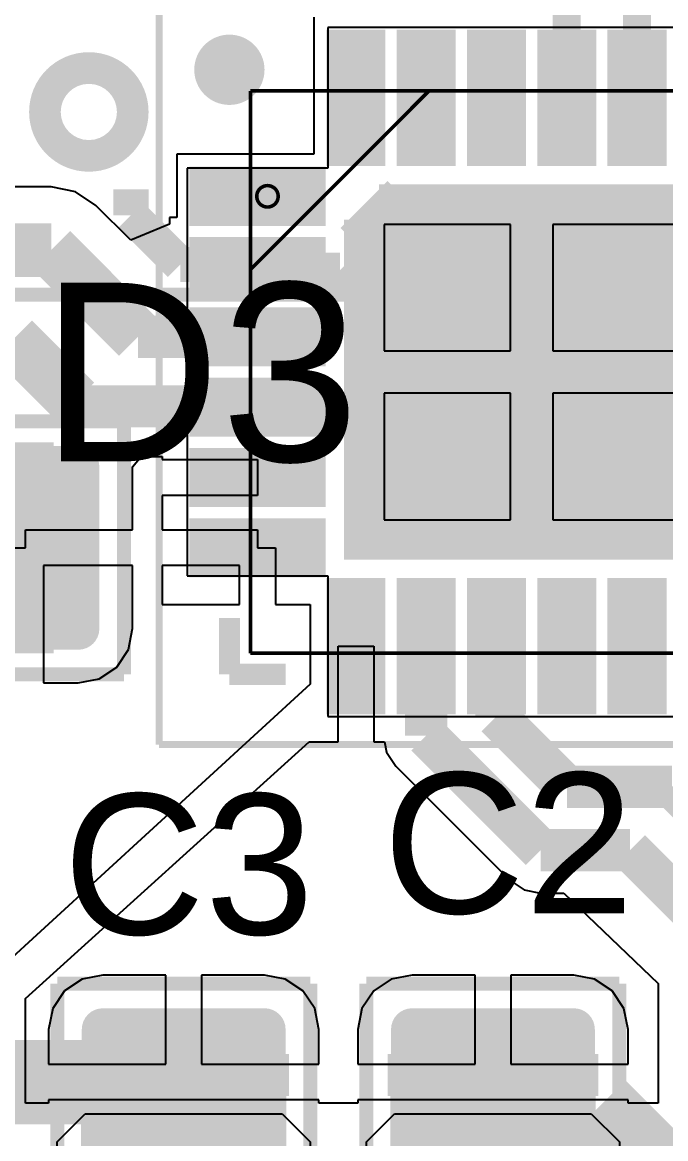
# Model space of a CAD drawing. Header units: inches. Extents: x 34 to 155, y 75 to 134.
# Drawn here: x 72.73 to 77.3, y 97 to 104.94 of the extents above; entities that cross this region are included whole.
import ezdxf

# ---------------------------------------------------------------- set-up
doc = ezdxf.new("R2010")
doc.units = ezdxf.units.IN
for name, color, linetype in [('Bottom Layer', 5, 'Continuous'), ('Bottom Solder', 6, 'Continuous'), ('Construction', 216, 'Continuous'), ('Mechanical 13', 56, 'Continuous'), ('Mechanical 15', 56, 'Continuous'), ('Top Layer', 1, 'Continuous'), ('Top Overlay', 2, 'Continuous'), ('Top Paste', 8, 'Continuous'), ('Top Solder', 216, 'Continuous')]:
    doc.layers.add(name, color=color, linetype=linetype)
doc.styles.add('Arial', font='', dxfattribs={"height": 0.2})
doc.styles.get('Arial').set_extended_font_data('Arial')

# ---------------------------------------------------------------- blocks, each defined once
blk = doc.blocks.new('CP2102N_A02_GQFN24_DS15_122')
at = {"layer": 'Top Layer'}
for points in [[(-1.39999974, 2.3750016), (-1.10000034, 2.3750016), (-1.10000034, 1.52500076), (-1.39999974, 1.52500076)], [(-0.90000074, 2.3750016), (-0.6000013399999999, 2.3750016), (-0.6000013399999999, 1.52500076), (-0.90000074, 1.52500076)], [(-0.3999992, 2.3750016), (-0.0999998, 2.3750016), (-0.0999998, 1.52500076), (-0.3999992, 1.52500076)], [(0.0999998, 2.3750016), (0.3999992, 2.3750016), (0.3999992, 1.52500076), (0.0999998, 1.52500076)], [(0.6000013399999999, 2.3750016), (0.90000074, 2.3750016), (0.90000074, 1.52500076), (0.6000013399999999, 1.52500076)], [(1.10000034, 2.3750016), (1.39999974, 2.3750016), (1.39999974, 1.52500076), (1.10000034, 1.52500076)], [(-2.3750016, 1.39999974), (-1.52500076, 1.39999974), (-1.52500076, 1.10000034), (-2.3750016, 1.10000034)], [(1.52500076, 1.39999974), (2.3750016, 1.39999974), (2.3750016, 1.10000034), (1.52500076, 1.10000034)], [(-1.27499877410322, 1.02499922), (-1.02499922, 1.27499877410322), (-0.77499966589678, 1.02499922), (-1.02499922, 0.77499966589678)], [(-1.02499922, 1.27499999), (1.27500126, 1.27499999), (1.27500126, -1.27499999), (-1.02499922, -1.27499999)], [(-1.27499999, 1.02499922), (1.27499999, 1.02499922), (1.27499999, -1.27500126), (-1.27499999, -1.27500126)], [(-2.3750016, 0.90000074), (-1.52500076, 0.90000074), (-1.52500076, 0.6000013399999999), (-2.3750016, 0.6000013399999999)], [(1.52500076, 0.90000074), (2.3750016, 0.90000074), (2.3750016, 0.6000013399999999), (1.52500076, 0.6000013399999999)], [(-2.3750016, 0.3999992), (-1.52500076, 0.3999992), (-1.52500076, 0.0999998), (-2.3750016, 0.0999998)], [(1.52500076, 0.3999992), (2.3750016, 0.3999992), (2.3750016, 0.0999998), (1.52500076, 0.0999998)], [(-2.3750016, -0.0999998), (-1.52500076, -0.0999998), (-1.52500076, -0.3999992), (-2.3750016, -0.3999992)], [(1.52500076, -0.0999998), (2.3750016, -0.0999998), (2.3750016, -0.3999992), (1.52500076, -0.3999992)], [(-2.3750016, -0.6000013399999999), (-1.52500076, -0.6000013399999999), (-1.52500076, -0.90000074), (-2.3750016, -0.90000074)], [(1.52500076, -0.6000013399999999), (2.3750016, -0.6000013399999999), (2.3750016, -0.90000074), (1.52500076, -0.90000074)], [(-2.3750016, -1.10000034), (-1.52500076, -1.10000034), (-1.52500076, -1.39999974), (-2.3750016, -1.39999974)], [(1.52500076, -1.10000034), (2.3750016, -1.10000034), (2.3750016, -1.39999974), (1.52500076, -1.39999974)], [(-1.39999974, -1.52500076), (-1.10000034, -1.52500076), (-1.10000034, -2.3750016), (-1.39999974, -2.3750016)], [(-0.90000074, -1.52500076), (-0.6000013399999999, -1.52500076), (-0.6000013399999999, -2.3750016), (-0.90000074, -2.3750016)], [(-0.3999992, -1.52500076), (-0.0999998, -1.52500076), (-0.0999998, -2.3750016), (-0.3999992, -2.3750016)], [(0.0999998, -1.52500076), (0.3999992, -1.52500076), (0.3999992, -2.3750016), (0.0999998, -2.3750016)], [(0.6000013399999999, -1.52500076), (0.90000074, -1.52500076), (0.90000074, -2.3750016), (0.6000013399999999, -2.3750016)], [(1.10000034, -1.52500076), (1.39999974, -1.52500076), (1.39999974, -2.3750016), (1.10000034, -2.3750016)]]:
    blk.add_hatch(color=1, dxfattribs=at).paths.add_polyline_path(points)
at = {"layer": 'Top Paste'}
for points in [[(-1.39999974, 2.3750016), (-1.10000034, 2.3750016), (-1.10000034, 1.52500076), (-1.39999974, 1.52500076)], [(-0.90000074, 2.3750016), (-0.6000013399999999, 2.3750016), (-0.6000013399999999, 1.52500076), (-0.90000074, 1.52500076)], [(-0.3999992, 2.3750016), (-0.0999998, 2.3750016), (-0.0999998, 1.52500076), (-0.3999992, 1.52500076)], [(0.0999998, 2.3750016), (0.3999992, 2.3750016), (0.3999992, 1.52500076), (0.0999998, 1.52500076)], [(0.6000013399999999, 2.3750016), (0.90000074, 2.3750016), (0.90000074, 1.52500076), (0.6000013399999999, 1.52500076)], [(1.10000034, 2.3750016), (1.39999974, 2.3750016), (1.39999974, 1.52500076), (1.10000034, 1.52500076)], [(-2.3750016, 1.39999974), (-1.52500076, 1.39999974), (-1.52500076, 1.10000034), (-2.3750016, 1.10000034)], [(1.52500076, 1.39999974), (2.3750016, 1.39999974), (2.3750016, 1.10000034), (1.52500076, 1.10000034)], [(-2.3750016, 0.90000074), (-1.52500076, 0.90000074), (-1.52500076, 0.6000013399999999), (-2.3750016, 0.6000013399999999)], [(1.52500076, 0.90000074), (2.3750016, 0.90000074), (2.3750016, 0.6000013399999999), (1.52500076, 0.6000013399999999)], [(-2.3750016, 0.3999992), (-1.52500076, 0.3999992), (-1.52500076, 0.0999998), (-2.3750016, 0.0999998)], [(1.52500076, 0.3999992), (2.3750016, 0.3999992), (2.3750016, 0.0999998), (1.52500076, 0.0999998)], [(-2.3750016, -0.0999998), (-1.52500076, -0.0999998), (-1.52500076, -0.3999992), (-2.3750016, -0.3999992)], [(1.52500076, -0.0999998), (2.3750016, -0.0999998), (2.3750016, -0.3999992), (1.52500076, -0.3999992)], [(-2.3750016, -0.6000013399999999), (-1.52500076, -0.6000013399999999), (-1.52500076, -0.90000074), (-2.3750016, -0.90000074)], [(1.52500076, -0.6000013399999999), (2.3750016, -0.6000013399999999), (2.3750016, -0.90000074), (1.52500076, -0.90000074)], [(-2.3750016, -1.10000034), (-1.52500076, -1.10000034), (-1.52500076, -1.39999974), (-2.3750016, -1.39999974)], [(1.52500076, -1.10000034), (2.3750016, -1.10000034), (2.3750016, -1.39999974), (1.52500076, -1.39999974)], [(-1.39999974, -1.52500076), (-1.10000034, -1.52500076), (-1.10000034, -2.3750016), (-1.39999974, -2.3750016)], [(-0.90000074, -1.52500076), (-0.6000013399999999, -1.52500076), (-0.6000013399999999, -2.3750016), (-0.90000074, -2.3750016)], [(-0.3999992, -1.52500076), (-0.0999998, -1.52500076), (-0.0999998, -2.3750016), (-0.3999992, -2.3750016)], [(0.0999998, -1.52500076), (0.3999992, -1.52500076), (0.3999992, -2.3750016), (0.0999998, -2.3750016)], [(0.6000013399999999, -1.52500076), (0.90000074, -1.52500076), (0.90000074, -2.3750016), (0.6000013399999999, -2.3750016)], [(1.10000034, -1.52500076), (1.39999974, -1.52500076), (1.39999974, -2.3750016), (1.10000034, -2.3750016)]]:
    blk.add_hatch(color=8, dxfattribs=at).paths.add_polyline_path(points)
at = {"layer": 'Top Solder'}
for points in [[(-1.46000216, 2.43500402), (-1.03999792, 2.43500402), (-1.03999792, 1.46499834), (-1.46000216, 1.46499834)], [(-0.96000316, 2.43500402), (-0.5399989199999999, 2.43500402), (-0.5399989199999999, 1.46499834), (-0.96000316, 1.46499834)], [(-0.4600016199999999, 2.43500402), (-0.03999738, 2.43500402), (-0.03999738, 1.46499834), (-0.4600016199999999, 1.46499834)], [(0.03999738, 2.43500402), (0.4600016199999999, 2.43500402), (0.4600016199999999, 1.46499834), (0.03999738, 1.46499834)], [(0.5399989199999999, 2.43500402), (0.96000316, 2.43500402), (0.96000316, 1.46499834), (0.5399989199999999, 1.46499834)], [(1.03999792, 2.43500402), (1.46000216, 2.43500402), (1.46000216, 1.46499834), (1.03999792, 1.46499834)], [(-2.43500402, 1.46000216), (-1.46499834, 1.46000216), (-1.46499834, 1.03999792), (-2.43500402, 1.03999792)], [(1.46499834, 1.46000216), (2.43500402, 1.46000216), (2.43500402, 1.03999792), (1.46499834, 1.03999792)], [(-1.359855010242427, 1.02499922), (-1.02499922, 1.359855010242427), (-0.6901434297575734, 1.02499922), (-1.02499922, 0.6901434297575734)], [(-1.08500164, 1.33500241), (1.33500368, 1.33500241), (1.33500368, -1.33500241), (-1.08500164, -1.33500241)], [(-1.33500241, 1.08500164), (1.33500241, 1.08500164), (1.33500241, -1.33500368), (-1.33500241, -1.33500368)], [(-2.43500402, 0.96000316), (-1.46499834, 0.96000316), (-1.46499834, 0.5399989199999999), (-2.43500402, 0.5399989199999999)], [(1.46499834, 0.96000316), (2.43500402, 0.96000316), (2.43500402, 0.5399989199999999), (1.46499834, 0.5399989199999999)], [(-2.43500402, 0.4600016199999999), (-1.46499834, 0.4600016199999999), (-1.46499834, 0.03999738), (-2.43500402, 0.03999738)], [(1.46499834, 0.4600016199999999), (2.43500402, 0.4600016199999999), (2.43500402, 0.03999738), (1.46499834, 0.03999738)], [(-2.43500402, -0.03999738), (-1.46499834, -0.03999738), (-1.46499834, -0.4600016199999999), (-2.43500402, -0.4600016199999999)], [(1.46499834, -0.03999738), (2.43500402, -0.03999738), (2.43500402, -0.4600016199999999), (1.46499834, -0.4600016199999999)], [(-2.43500402, -0.5399989199999999), (-1.46499834, -0.5399989199999999), (-1.46499834, -0.96000316), (-2.43500402, -0.96000316)], [(1.46499834, -0.5399989199999999), (2.43500402, -0.5399989199999999), (2.43500402, -0.96000316), (1.46499834, -0.96000316)], [(-2.43500402, -1.03999792), (-1.46499834, -1.03999792), (-1.46499834, -1.46000216), (-2.43500402, -1.46000216)], [(1.46499834, -1.03999792), (2.43500402, -1.03999792), (2.43500402, -1.46000216), (1.46499834, -1.46000216)], [(-1.46000216, -1.46499834), (-1.03999792, -1.46499834), (-1.03999792, -2.43500402), (-1.46000216, -2.43500402)], [(-0.96000316, -1.46499834), (-0.5399989199999999, -1.46499834), (-0.5399989199999999, -2.43500402), (-0.96000316, -2.43500402)], [(-0.4600016199999999, -1.46499834), (-0.03999738, -1.46499834), (-0.03999738, -2.43500402), (-0.4600016199999999, -2.43500402)], [(0.03999738, -1.46499834), (0.4600016199999999, -1.46499834), (0.4600016199999999, -2.43500402), (0.03999738, -2.43500402)], [(0.5399989199999999, -1.46499834), (0.96000316, -1.46499834), (0.96000316, -2.43500402), (0.5399989199999999, -2.43500402)], [(1.03999792, -1.46499834), (1.46000216, -1.46499834), (1.46000216, -2.43500402), (1.03999792, -2.43500402)]]:
    blk.add_hatch(color=216, dxfattribs=at).paths.add_polyline_path(points)
at = {"layer": 'Mechanical 13', "const_width": 0.0254}
for points in [[(-2.00000108, -2.00000108), (-2.00000108, 2.00000108)], [(-2.00000108, 2.00000108), (2.00000108, 2.00000108)], [(-2.00000108, 0.73000108), (-0.73000108, 2.00000108)], [(2.00000108, -2.00000108), (2.00000108, 2.00000108)], [(-2.00000108, -2.00000108), (2.00000108, -2.00000108)]]:
    blk.add_lwpolyline(points, dxfattribs=at)
at = {"layer": 'Mechanical 13'}
for points, const_width in [([(-1.80280056, 1.25000004, 1), (-1.95520056, 1.25000004, 1)], 0.0254), ([(-1.96155056, 1.25000004, 1), (-1.94885056, 1.25000004, 1)], 0.0127), ([(-1.80915056, 1.25000004, 1), (-1.79645056, 1.25000004, 1)], 0.0127)]:
    blk.add_lwpolyline(points, format="xyb", close=True, dxfattribs=dict(at, const_width=const_width))
at = {"layer": 'Mechanical 15', "const_width": 0.0499999}
for points in [[(-2.64999978, -2.64999978), (-2.64999978, 2.64999978)], [(-2.64999978, 2.64999978), (2.64999978, 2.64999978)], [(2.64999978, -2.64999978), (2.64999978, 2.64999978)], [(-2.64999978, -2.64999978), (2.64999978, -2.64999978)]]:
    blk.add_lwpolyline(points, dxfattribs=at)
at = {"layer": 'Top Overlay'}
for points, const_width in [([(-2.02499976, 2.15000078, 1), (-2.2750018, 2.15000078, 1)], 0.2499995), ([(-2.33750104, 2.15000078, 1), (-2.21250256, 2.15000078, 1)], 0.12499848), ([(-2.087499, 2.15000078, 1), (-1.96250052, 2.15000078, 1)], 0.12499848)]:
    blk.add_lwpolyline(points, format="xyb", close=True, dxfattribs=dict(at, const_width=const_width))
at = {"layer": 'Top Overlay', "const_width": 0.1499997}
for points in [[(1.74999904, 2.15000078), (2.15000078, 2.15000078)], [(2.15000078, 1.74999904), (2.15000078, 2.15000078)], [(-2.15000078, -2.15000078), (-2.15000078, -1.74999904)], [(2.15000078, -2.15000078), (2.15000078, -1.74999904)], [(-2.15000078, -2.15000078), (-1.74999904, -2.15000078)], [(1.74999904, -2.15000078), (2.15000078, -2.15000078)]]:
    blk.add_lwpolyline(points, dxfattribs=at)
at = {"layer": 'Top Paste'}
for p, q in [((-0.1499997, 1.05000044), (-1.05000044, 1.05000044)), ((-1.05000044, 1.05000044), (-1.05000044, 0.1499997)), ((-0.1499997, 0.1499997), (-0.1499997, 1.05000044)), ((1.05000044, 1.05000044), (0.1499997, 1.05000044)), ((0.1499997, 1.05000044), (0.1499997, 0.1499997)), ((1.05000044, 0.1499997), (1.05000044, 1.05000044)), ((-1.05000044, 0.1499997), (-0.1499997, 0.1499997)), ((0.1499997, 0.1499997), (1.05000044, 0.1499997)), ((-0.1499997, -0.1499997), (-1.05000044, -0.1499997)), ((-1.05000044, -0.1499997), (-1.05000044, -1.05000044)), ((-0.1499997, -1.05000044), (-0.1499997, -0.1499997)), ((1.05000044, -0.1499997), (0.1499997, -0.1499997)), ((0.1499997, -0.1499997), (0.1499997, -1.05000044)), ((1.05000044, -1.05000044), (1.05000044, -0.1499997)), ((-1.05000044, -1.05000044), (-0.1499997, -1.05000044)), ((0.1499997, -1.05000044), (1.05000044, -1.05000044))]:
    blk.add_line(p, q, dxfattribs=at)
at = {"layer": 'Mechanical 13', "style": 'Arial'}
blk.add_text('D3', height=1.27, dxfattribs=at).set_placement((-3.4925, -0.635))
blk = doc.blocks.new('CAPC2012X135N_135')
at = {"layer": 'Mechanical 15'}
h = blk.add_hatch(color=56, dxfattribs=at)
edge = h.paths.add_edge_path()
edge.add_arc((0, 0), 0.127, 0, 360)
at = {"layer": 'Top Layer'}
h = blk.add_hatch(color=1, dxfattribs=at)
edge = h.paths.add_edge_path()
edge.add_arc((-1.27500253, -0.57500139), 0.12499848, 180, 270)
edge.add_line((-1.27500253, -0.69999987), (-0.52499895, -0.69999987))
edge.add_arc((-0.52499895, -0.57500139), 0.12499848, 270, 360)
edge.add_line((-0.40000047, -0.57500139), (-0.40000047, 0.57500139))
edge.add_arc((-0.52499895, 0.57500139), 0.12499848, 0, 90)
edge.add_line((-0.52499895, 0.69999987), (-1.27500253, 0.69999987))
edge.add_arc((-1.27500253, 0.57500139), 0.12499848, 90, 180)
edge.add_line((-1.40000101, 0.57500139), (-1.40000101, -0.57500139))
h = blk.add_hatch(color=1, dxfattribs=at)
edge = h.paths.add_edge_path()
edge.add_arc((0.52499895, -0.57500139), 0.12499848, 180, 270)
edge.add_line((0.52499895, -0.69999987), (1.27500253, -0.69999987))
edge.add_arc((1.27500253, -0.57500139), 0.12499848, 270, 360)
edge.add_line((1.40000101, -0.57500139), (1.40000101, 0.57500139))
edge.add_arc((1.27500253, 0.57500139), 0.12499848, 0, 90)
edge.add_line((1.27500253, 0.69999987), (0.52499895, 0.69999987))
edge.add_arc((0.52499895, 0.57500139), 0.12499848, 90, 180)
edge.add_line((0.40000047, 0.57500139), (0.40000047, -0.57500139))
at = {"layer": 'Top Paste'}
h = blk.add_hatch(color=8, dxfattribs=at)
edge = h.paths.add_edge_path()
edge.add_arc((-1.27500253, -0.57500139), 0.12499848, 180, 270)
edge.add_line((-1.27500253, -0.69999987), (-0.52499895, -0.69999987))
edge.add_arc((-0.52499895, -0.57500139), 0.12499848, 270, 360)
edge.add_line((-0.40000047, -0.57500139), (-0.40000047, 0.57500139))
edge.add_arc((-0.52499895, 0.57500139), 0.12499848, 0, 90)
edge.add_line((-0.52499895, 0.69999987), (-1.27500253, 0.69999987))
edge.add_arc((-1.27500253, 0.57500139), 0.12499848, 90, 180)
edge.add_line((-1.40000101, 0.57500139), (-1.40000101, -0.57500139))
h = blk.add_hatch(color=8, dxfattribs=at)
edge = h.paths.add_edge_path()
edge.add_arc((0.52499895, -0.57500139), 0.12499848, 180, 270)
edge.add_line((0.52499895, -0.69999987), (1.27500253, -0.69999987))
edge.add_arc((1.27500253, -0.57500139), 0.12499848, 270, 360)
edge.add_line((1.40000101, -0.57500139), (1.40000101, 0.57500139))
edge.add_arc((1.27500253, 0.57500139), 0.12499848, 0, 90)
edge.add_line((1.27500253, 0.69999987), (0.52499895, 0.69999987))
edge.add_arc((0.52499895, 0.57500139), 0.12499848, 90, 180)
edge.add_line((0.40000047, 0.57500139), (0.40000047, -0.57500139))
at = {"layer": 'Top Solder'}
h = blk.add_hatch(color=216, dxfattribs=at)
edge = h.paths.add_edge_path()
edge.add_arc((-1.27500253, -0.57500139), 0.1499997, 180, 270)
edge.add_line((-1.27500253, -0.7250010899999999), (-0.52499895, -0.7250010899999999))
edge.add_arc((-0.52499895, -0.57500139), 0.1499997, 270, 360)
edge.add_line((-0.37499925, -0.57500139), (-0.37499925, 0.57500139))
edge.add_arc((-0.52499895, 0.57500139), 0.1499997, 0, 90)
edge.add_line((-0.52499895, 0.7250010899999999), (-1.27500253, 0.7250010899999999))
edge.add_arc((-1.27500253, 0.57500139), 0.1499997, 90, 180)
edge.add_line((-1.42500223, 0.57500139), (-1.42500223, -0.57500139))
h = blk.add_hatch(color=216, dxfattribs=at)
edge = h.paths.add_edge_path()
edge.add_arc((0.52499895, -0.57500139), 0.1499997, 180, 270)
edge.add_line((0.52499895, -0.7250010899999999), (1.27500253, -0.7250010899999999))
edge.add_arc((1.27500253, -0.57500139), 0.1499997, 270, 360)
edge.add_line((1.42500223, -0.57500139), (1.42500223, 0.57500139))
edge.add_arc((1.27500253, 0.57500139), 0.1499997, 0, 90)
edge.add_line((1.27500253, 0.7250010899999999), (0.52499895, 0.7250010899999999))
edge.add_arc((0.52499895, 0.57500139), 0.1499997, 90, 180)
edge.add_line((0.37499925, 0.57500139), (0.37499925, -0.57500139))
at = {"layer": 'Mechanical 13', "const_width": 0.0499999}
for points in [[(-1.10000034, 0.72499982), (-0.8000009399999999, 0.72499982)], [(-1.10000034, -0.72499982), (-1.10000034, 0.72499982)], [(-0.8000009399999999, -0.72499982), (-0.8000009399999999, 0.72499982)], [(-0.8000009399999999, 0.7049998599999999), (0.8000009399999999, 0.7049998599999999)], [(0.8000009399999999, -0.72499982), (0.8000009399999999, 0.72499982)], [(0.8000009399999999, 0.72499982), (1.10000034, 0.72499982)], [(1.10000034, -0.72499982), (1.10000034, 0.72499982)], [(-1.10000034, -0.72499982), (-0.8000009399999999, -0.72499982)], [(-0.8000009399999999, -0.7049998599999999), (0.8000009399999999, -0.7049998599999999)], [(0.8000009399999999, -0.72499982), (1.10000034, -0.72499982)]]:
    blk.add_lwpolyline(points, dxfattribs=at)
at = {"layer": 'Mechanical 15', "const_width": 0.0999998}
for points in [[(-1.59999934, 0.90000074), (1.59999934, 0.90000074)], [(-1.59999934, -0.90000074), (-1.59999934, 0.90000074)], [(1.59999934, -0.90000074), (1.59999934, 0.90000074)], [(-1.59999934, -0.90000074), (1.59999934, -0.90000074)]]:
    blk.add_lwpolyline(points, dxfattribs=at)
at = {"layer": 'Top Layer'}
for p, q in [((-0.67499992, 0.6999985999999999), (-0.47499778, 0.90000074)), ((-0.47499778, 0.90000074), (0.47500032, 0.90000074)), ((0.47500032, 0.90000074), (0.67499992, 0.7000011399999999)), ((-0.67499992, -0.7000011399999999), (-0.67499992, 0.6999985999999999)), ((0.67499992, 0.7000011399999999), (0.67499992, -0.7000011399999999)), ((-0.47500032, -0.90000074), (-0.67499992, -0.7000011399999999)), ((0.67499992, -0.7000011399999999), (0.47500032, -0.90000074)), ((0.47500032, -0.90000074), (-0.47500032, -0.90000074))]:
    blk.add_line(p, q, dxfattribs=at)
at = {"layer": 'Top Overlay', "const_width": 0.127}
for points in [[(-0.14959838, -0.6512001199999999), (-0.14959838, 0.6512001199999999)], [(0.14959838, -0.6512001199999999), (0.14959838, 0.6512001199999999)]]:
    blk.add_lwpolyline(points, dxfattribs=at)
blk = doc.blocks.new('CAPC2012X135N_136')
at = {"layer": 'Mechanical 15'}
h = blk.add_hatch(color=56, dxfattribs=at)
edge = h.paths.add_edge_path()
edge.add_arc((0, 0), 0.127, 0, 360)
at = {"layer": 'Top Layer'}
h = blk.add_hatch(color=1, dxfattribs=at)
edge = h.paths.add_edge_path()
edge.add_arc((-1.27500253, -0.57500139), 0.12499848, 180, 270)
edge.add_line((-1.27500253, -0.69999987), (-0.52499895, -0.69999987))
edge.add_arc((-0.52499895, -0.57500139), 0.12499848, 270, 360)
edge.add_line((-0.40000047, -0.57500139), (-0.40000047, 0.57500139))
edge.add_arc((-0.52499895, 0.57500139), 0.12499848, 0, 90)
edge.add_line((-0.52499895, 0.69999987), (-1.27500253, 0.69999987))
edge.add_arc((-1.27500253, 0.57500139), 0.12499848, 90, 180)
edge.add_line((-1.40000101, 0.57500139), (-1.40000101, -0.57500139))
h = blk.add_hatch(color=1, dxfattribs=at)
edge = h.paths.add_edge_path()
edge.add_arc((0.52499895, -0.57500139), 0.12499848, 180, 270)
edge.add_line((0.52499895, -0.69999987), (1.27500253, -0.69999987))
edge.add_arc((1.27500253, -0.57500139), 0.12499848, 270, 360)
edge.add_line((1.40000101, -0.57500139), (1.40000101, 0.57500139))
edge.add_arc((1.27500253, 0.57500139), 0.12499848, 0, 90)
edge.add_line((1.27500253, 0.69999987), (0.52499895, 0.69999987))
edge.add_arc((0.52499895, 0.57500139), 0.12499848, 90, 180)
edge.add_line((0.40000047, 0.57500139), (0.40000047, -0.57500139))
at = {"layer": 'Top Paste'}
h = blk.add_hatch(color=8, dxfattribs=at)
edge = h.paths.add_edge_path()
edge.add_arc((-1.27500253, -0.57500139), 0.12499848, 180, 270)
edge.add_line((-1.27500253, -0.69999987), (-0.52499895, -0.69999987))
edge.add_arc((-0.52499895, -0.57500139), 0.12499848, 270, 360)
edge.add_line((-0.40000047, -0.57500139), (-0.40000047, 0.57500139))
edge.add_arc((-0.52499895, 0.57500139), 0.12499848, 0, 90)
edge.add_line((-0.52499895, 0.69999987), (-1.27500253, 0.69999987))
edge.add_arc((-1.27500253, 0.57500139), 0.12499848, 90, 180)
edge.add_line((-1.40000101, 0.57500139), (-1.40000101, -0.57500139))
h = blk.add_hatch(color=8, dxfattribs=at)
edge = h.paths.add_edge_path()
edge.add_arc((0.52499895, -0.57500139), 0.12499848, 180, 270)
edge.add_line((0.52499895, -0.69999987), (1.27500253, -0.69999987))
edge.add_arc((1.27500253, -0.57500139), 0.12499848, 270, 360)
edge.add_line((1.40000101, -0.57500139), (1.40000101, 0.57500139))
edge.add_arc((1.27500253, 0.57500139), 0.12499848, 0, 90)
edge.add_line((1.27500253, 0.69999987), (0.52499895, 0.69999987))
edge.add_arc((0.52499895, 0.57500139), 0.12499848, 90, 180)
edge.add_line((0.40000047, 0.57500139), (0.40000047, -0.57500139))
at = {"layer": 'Top Solder'}
h = blk.add_hatch(color=216, dxfattribs=at)
edge = h.paths.add_edge_path()
edge.add_arc((-1.27500253, -0.57500139), 0.1499997, 180, 270)
edge.add_line((-1.27500253, -0.7250010899999999), (-0.52499895, -0.7250010899999999))
edge.add_arc((-0.52499895, -0.57500139), 0.1499997, 270, 360)
edge.add_line((-0.37499925, -0.57500139), (-0.37499925, 0.57500139))
edge.add_arc((-0.52499895, 0.57500139), 0.1499997, 0, 90)
edge.add_line((-0.52499895, 0.7250010899999999), (-1.27500253, 0.7250010899999999))
edge.add_arc((-1.27500253, 0.57500139), 0.1499997, 90, 180)
edge.add_line((-1.42500223, 0.57500139), (-1.42500223, -0.57500139))
h = blk.add_hatch(color=216, dxfattribs=at)
edge = h.paths.add_edge_path()
edge.add_arc((0.52499895, -0.57500139), 0.1499997, 180, 270)
edge.add_line((0.52499895, -0.7250010899999999), (1.27500253, -0.7250010899999999))
edge.add_arc((1.27500253, -0.57500139), 0.1499997, 270, 360)
edge.add_line((1.42500223, -0.57500139), (1.42500223, 0.57500139))
edge.add_arc((1.27500253, 0.57500139), 0.1499997, 0, 90)
edge.add_line((1.27500253, 0.7250010899999999), (0.52499895, 0.7250010899999999))
edge.add_arc((0.52499895, 0.57500139), 0.1499997, 90, 180)
edge.add_line((0.37499925, 0.57500139), (0.37499925, -0.57500139))
at = {"layer": 'Mechanical 13', "const_width": 0.0499999}
for points in [[(-1.10000034, 0.72499982), (-1.10000034, -0.72499982)], [(-1.10000034, 0.72499982), (-0.8000009399999999, 0.72499982)], [(-0.8000009399999999, 0.72499982), (-0.8000009399999999, -0.72499982)], [(-0.8000009399999999, 0.7049998599999999), (0.8000009399999999, 0.7049998599999999)], [(0.8000009399999999, 0.72499982), (0.8000009399999999, -0.72499982)], [(0.8000009399999999, 0.72499982), (1.10000034, 0.72499982)], [(1.10000034, 0.72499982), (1.10000034, -0.72499982)], [(-1.10000034, -0.72499982), (-0.8000009399999999, -0.72499982)], [(-0.8000009399999999, -0.7049998599999999), (0.8000009399999999, -0.7049998599999999)], [(0.8000009399999999, -0.72499982), (1.10000034, -0.72499982)]]:
    blk.add_lwpolyline(points, dxfattribs=at)
at = {"layer": 'Mechanical 15', "const_width": 0.0999998}
for points in [[(-1.59999934, 0.90000074), (-1.59999934, -0.90000074)], [(-1.59999934, 0.90000074), (1.59999934, 0.90000074)], [(1.59999934, 0.90000074), (1.59999934, -0.90000074)], [(-1.59999934, -0.90000074), (1.59999934, -0.90000074)]]:
    blk.add_lwpolyline(points, dxfattribs=at)
at = {"layer": 'Top Layer'}
for p, q in [((-0.67499992, 0.6999985999999999), (-0.47499778, 0.90000074)), ((-0.47499778, 0.90000074), (0.47500032, 0.90000074)), ((0.47500032, 0.90000074), (0.67499992, 0.7000011399999999)), ((-0.67499992, -0.7000011399999999), (-0.67499992, 0.6999985999999999)), ((0.67499992, 0.7000011399999999), (0.67499992, -0.7000011399999999)), ((-0.47500032, -0.90000074), (-0.67499992, -0.7000011399999999)), ((0.67499992, -0.7000011399999999), (0.47500032, -0.90000074)), ((0.47500032, -0.90000074), (-0.47500032, -0.90000074))]:
    blk.add_line(p, q, dxfattribs=at)
at = {"layer": 'Top Overlay', "const_width": 0.127}
for points in [[(-0.14959838, 0.6512001199999999), (-0.14959838, -0.6512001199999999)], [(0.14959838, 0.6512001199999999), (0.14959838, -0.6512001199999999)]]:
    blk.add_lwpolyline(points, dxfattribs=at)
blk = doc.blocks.new('CAPC2012X135N_137')
at = {"layer": 'Mechanical 15'}
h = blk.add_hatch(color=56, dxfattribs=at)
edge = h.paths.add_edge_path()
edge.add_arc((0, 0), 0.127, 0, 360)
at = {"layer": 'Top Layer'}
h = blk.add_hatch(color=1, dxfattribs=at)
edge = h.paths.add_edge_path()
edge.add_arc((-1.27500253, -0.57500139), 0.12499848, 180, 270)
edge.add_line((-1.27500253, -0.69999987), (-0.52499895, -0.69999987))
edge.add_arc((-0.52499895, -0.57500139), 0.12499848, 270, 360)
edge.add_line((-0.40000047, -0.57500139), (-0.40000047, 0.57500139))
edge.add_arc((-0.52499895, 0.57500139), 0.12499848, 0, 90)
edge.add_line((-0.52499895, 0.69999987), (-1.27500253, 0.69999987))
edge.add_arc((-1.27500253, 0.57500139), 0.12499848, 90, 180)
edge.add_line((-1.40000101, 0.57500139), (-1.40000101, -0.57500139))
h = blk.add_hatch(color=1, dxfattribs=at)
edge = h.paths.add_edge_path()
edge.add_arc((0.52499895, -0.57500139), 0.12499848, 180, 270)
edge.add_line((0.52499895, -0.69999987), (1.27500253, -0.69999987))
edge.add_arc((1.27500253, -0.57500139), 0.12499848, 270, 360)
edge.add_line((1.40000101, -0.57500139), (1.40000101, 0.57500139))
edge.add_arc((1.27500253, 0.57500139), 0.12499848, 0, 90)
edge.add_line((1.27500253, 0.69999987), (0.52499895, 0.69999987))
edge.add_arc((0.52499895, 0.57500139), 0.12499848, 90, 180)
edge.add_line((0.40000047, 0.57500139), (0.40000047, -0.57500139))
at = {"layer": 'Top Paste'}
h = blk.add_hatch(color=8, dxfattribs=at)
edge = h.paths.add_edge_path()
edge.add_arc((-1.27500253, -0.57500139), 0.12499848, 180, 270)
edge.add_line((-1.27500253, -0.69999987), (-0.52499895, -0.69999987))
edge.add_arc((-0.52499895, -0.57500139), 0.12499848, 270, 360)
edge.add_line((-0.40000047, -0.57500139), (-0.40000047, 0.57500139))
edge.add_arc((-0.52499895, 0.57500139), 0.12499848, 0, 90)
edge.add_line((-0.52499895, 0.69999987), (-1.27500253, 0.69999987))
edge.add_arc((-1.27500253, 0.57500139), 0.12499848, 90, 180)
edge.add_line((-1.40000101, 0.57500139), (-1.40000101, -0.57500139))
h = blk.add_hatch(color=8, dxfattribs=at)
edge = h.paths.add_edge_path()
edge.add_arc((0.52499895, -0.57500139), 0.12499848, 180, 270)
edge.add_line((0.52499895, -0.69999987), (1.27500253, -0.69999987))
edge.add_arc((1.27500253, -0.57500139), 0.12499848, 270, 360)
edge.add_line((1.40000101, -0.57500139), (1.40000101, 0.57500139))
edge.add_arc((1.27500253, 0.57500139), 0.12499848, 0, 90)
edge.add_line((1.27500253, 0.69999987), (0.52499895, 0.69999987))
edge.add_arc((0.52499895, 0.57500139), 0.12499848, 90, 180)
edge.add_line((0.40000047, 0.57500139), (0.40000047, -0.57500139))
at = {"layer": 'Top Solder'}
h = blk.add_hatch(color=216, dxfattribs=at)
edge = h.paths.add_edge_path()
edge.add_arc((-1.27500253, -0.57500139), 0.1499997, 180, 270)
edge.add_line((-1.27500253, -0.7250010899999999), (-0.52499895, -0.7250010899999999))
edge.add_arc((-0.52499895, -0.57500139), 0.1499997, 270, 360)
edge.add_line((-0.37499925, -0.57500139), (-0.37499925, 0.57500139))
edge.add_arc((-0.52499895, 0.57500139), 0.1499997, 0, 90)
edge.add_line((-0.52499895, 0.7250010899999999), (-1.27500253, 0.7250010899999999))
edge.add_arc((-1.27500253, 0.57500139), 0.1499997, 90, 180)
edge.add_line((-1.42500223, 0.57500139), (-1.42500223, -0.57500139))
h = blk.add_hatch(color=216, dxfattribs=at)
edge = h.paths.add_edge_path()
edge.add_arc((0.52499895, -0.57500139), 0.1499997, 180, 270)
edge.add_line((0.52499895, -0.7250010899999999), (1.27500253, -0.7250010899999999))
edge.add_arc((1.27500253, -0.57500139), 0.1499997, 270, 360)
edge.add_line((1.42500223, -0.57500139), (1.42500223, 0.57500139))
edge.add_arc((1.27500253, 0.57500139), 0.1499997, 0, 90)
edge.add_line((1.27500253, 0.7250010899999999), (0.52499895, 0.7250010899999999))
edge.add_arc((0.52499895, 0.57500139), 0.1499997, 90, 180)
edge.add_line((0.37499925, 0.57500139), (0.37499925, -0.57500139))
at = {"layer": 'Mechanical 13', "const_width": 0.0499999}
for points in [[(-1.10000034, 0.72499982), (-0.8000009399999999, 0.72499982)], [(-1.10000034, 0.72499982), (-1.10000034, -0.72499982)], [(-0.8000009399999999, 0.72499982), (-0.8000009399999999, -0.72499982)], [(-0.8000009399999999, 0.7049998599999999), (0.8000009399999999, 0.7049998599999999)], [(0.8000009399999999, 0.72499982), (0.8000009399999999, -0.72499982)], [(0.8000009399999999, 0.72499982), (1.10000034, 0.72499982)], [(1.10000034, 0.72499982), (1.10000034, -0.72499982)], [(-1.10000034, -0.72499982), (-0.8000009399999999, -0.72499982)], [(-0.8000009399999999, -0.7049998599999999), (0.8000009399999999, -0.7049998599999999)], [(0.8000009399999999, -0.72499982), (1.10000034, -0.72499982)]]:
    blk.add_lwpolyline(points, dxfattribs=at)
at = {"layer": 'Mechanical 15', "const_width": 0.0999998}
for points in [[(-1.59999934, 0.90000074), (1.59999934, 0.90000074)], [(-1.59999934, 0.90000074), (-1.59999934, -0.90000074)], [(1.59999934, 0.90000074), (1.59999934, -0.90000074)], [(-1.59999934, -0.90000074), (1.59999934, -0.90000074)]]:
    blk.add_lwpolyline(points, dxfattribs=at)
at = {"layer": 'Top Layer'}
for p, q in [((-0.67499992, 0.6999985999999999), (-0.47499778, 0.90000074)), ((-0.47499778, 0.90000074), (0.47500032, 0.90000074)), ((0.47500032, 0.90000074), (0.67499992, 0.7000011399999999)), ((-0.67499992, -0.7000011399999999), (-0.67499992, 0.6999985999999999)), ((0.67499992, 0.7000011399999999), (0.67499992, -0.7000011399999999)), ((-0.47500032, -0.90000074), (-0.67499992, -0.7000011399999999)), ((0.67499992, -0.7000011399999999), (0.47500032, -0.90000074)), ((0.47500032, -0.90000074), (-0.47500032, -0.90000074))]:
    blk.add_line(p, q, dxfattribs=at)
at = {"layer": 'Top Overlay', "const_width": 0.127}
for points in [[(-0.14959838, 0.6512001199999999), (-0.14959838, -0.6512001199999999)], [(0.14959838, 0.6512001199999999), (0.14959838, -0.6512001199999999)]]:
    blk.add_lwpolyline(points, dxfattribs=at)

msp = doc.modelspace()

# ---------------------------------------------------------------- hatches: boundary and pattern name
at = {"layer": 'Bottom Layer'}
h = msp.add_hatch(color=5, dxfattribs=at)
edge = h.paths.add_edge_path()
edge.add_arc((73.20000092, 104.29999968), 0.3999992, 0, 360)
edge = h.paths.add_edge_path(flags=0)
edge.add_arc((73.20000092, 104.29999968), 0.1999996, 0, 360)
at = {"layer": 'Bottom Solder'}
h = msp.add_hatch(color=6, dxfattribs=at)
edge = h.paths.add_edge_path()
edge.add_arc((73.20000092, 104.29999968), 0.4250004199999999, 0, 360)
edge = h.paths.add_edge_path(flags=0)
edge.add_arc((73.20000092, 104.29999968), 0.1999996, 0, 360)
at = {"layer": 'Top Layer'}
h = msp.add_hatch(color=1, dxfattribs=at)
edge = h.paths.add_edge_path()
edge.add_arc((73.20000092, 104.29999968), 0.3999992, 0, 360)
edge = h.paths.add_edge_path(flags=0)
edge.add_arc((73.20000092, 104.29999968), 0.1999996, 0, 360)
at = {"layer": 'Top Solder'}
h = msp.add_hatch(color=216, dxfattribs=at)
edge = h.paths.add_edge_path()
edge.add_arc((73.20000092, 104.29999968), 0.4250004199999999, 0, 360)
edge = h.paths.add_edge_path(flags=0)
edge.add_arc((73.20000092, 104.29999968), 0.1999996, 0, 360)

# ---------------------------------------------------------------- linework, layer by layer
at = {"layer": 'Construction', "const_width": 0.0999998}
msp.add_lwpolyline([(49.99999905999999, 102.99999974), (139.9999994, 102.99999974)], dxfattribs=at)
at = {"layer": 'Top Layer'}
for p, q in [((74.79999772, 104.9749996), (74.79999772, 103.99999774)), ((74.79999772, 103.99999774), (73.82499585999999, 103.99999774)), ((73.82499585999999, 103.99999774), (73.82499585999999, 103.54999864)), ((72.9324932, 103.7666327), (68.11853534, 103.7666327)), ((73.10436738, 103.7324443), (72.9324932, 103.7666327)), ((73.25007701999999, 103.6350861), (73.10436738, 103.7324443)), ((73.49783115999999, 103.38733196), (73.25007701999999, 103.6350861)), ((73.82499585999999, 103.54999864), (73.77499596, 103.54999864)), ((73.77499596, 103.54999864), (73.77499596, 103.50213742)), ((73.77499596, 103.50213742), (73.49783115999999, 103.38733196)), ((73.5114227, 101.77499584), (73.57297452, 101.8499995)), ((73.57297452, 101.8499995), (73.72099555999999, 101.8499995)), ((73.72099555999999, 101.8499995), (73.72099555999999, 101.82699726)), ((73.72099555999999, 101.82699726), (74.39999598, 101.82699726)), ((74.39999598, 101.82699726), (74.39999598, 101.57299726)), ((73.5114227, 101.3270008), (73.5114227, 101.77499584)), ((74.39999598, 101.57299726), (73.72099555999999, 101.57299726)), ((73.72099555999999, 101.57299726), (73.72099555999999, 101.32699826)), ((72.75000182, 101.2000008), (72.75000182, 101.3270008)), ((72.75000182, 101.3270008), (73.5114227, 101.3270008)), ((73.72099555999999, 101.32699826), (74.39999598, 101.32699826)), ((74.39999598, 101.32699826), (74.39999598, 101.19999826)), ((72.62300182, 101.2000008), (72.75000182, 101.2000008)), ((74.39999598, 101.19999826), (74.52699598, 101.19999826)), ((74.52699598, 101.19999826), (74.52699598, 100.79599856)), ((73.5114227, 101.0730008), (72.87700181999999, 101.0730008)), ((72.87700181999999, 101.0730008), (72.87700181999999, 100.23857524)), ((73.5114227, 100.62499814), (73.5114227, 101.0730008)), ((74.27299597999999, 101.07299826), (73.72099555999999, 101.07299826)), ((73.72099555999999, 101.07299826), (73.72099555999999, 100.79599856)), ((74.27299597999999, 100.79599856), (74.27299597999999, 101.07299826)), ((73.72099555999999, 100.79599856), (74.27299597999999, 100.79599856)), ((74.52699598, 100.79599856), (74.77500158, 100.79599856)), ((74.77500158, 100.79599856), (74.77500158, 100.23124988)), ((73.48200695999999, 100.47711934), (73.5114227, 100.62499814)), ((73.39824284, 100.3517551), (73.48200695999999, 100.47711934)), ((74.97299712, 99.8209967), (74.97299712, 100.49999712)), ((74.97299712, 100.49999712), (75.22699712, 100.49999712)), ((75.22699712, 100.49999712), (75.22699712, 99.8209967)), ((73.2728786, 100.26799098), (73.39824284, 100.3517551)), ((74.77500158, 100.23124988), (72.12272342, 97.79999998)), ((72.87700181999999, 100.23857524), (73.1249998, 100.23857524)), ((73.1249998, 100.23857524), (73.2728786, 100.26799098)), ((72.74999674, 97.99523454), (74.76794292, 99.8209967)), ((74.76794292, 99.8209967), (74.97299712, 99.8209967)), ((75.22699712, 99.8209967), (75.30273992, 99.8209967)), ((75.30273992, 99.8209967), (75.31740334, 99.74728843999999)), ((75.31740334, 99.74728843999999), (75.38370749999999, 99.64805317999999)), ((75.38370749999999, 99.64805317999999), (76.1980442, 98.83371901999999)), ((76.1980442, 98.83371901999999), (76.19804927999999, 98.83371139999998)), ((76.19804927999999, 98.83371139999998), (76.29728453999999, 98.76740724)), ((76.29728453999999, 98.76740724), (76.41433789999999, 98.74412052)), ((76.41433789999999, 98.74412052), (76.41435059999999, 98.74412305999999)), ((76.41435059999999, 98.74412305999999), (76.57981382, 98.74412305999999)), ((76.57981382, 98.74412305999999), (77.25000044, 98.09999938)), ((73.30000071999999, 98.1614242), (73.15212192, 98.13200846)), ((73.74800083999999, 98.1614242), (73.30000071999999, 98.1614242)), ((73.74800083999999, 97.5269957), (73.74800083999999, 98.1614242)), ((74.45000096, 98.1614242), (74.00200084, 98.1614242)), ((74.00200084, 98.1614242), (74.00200084, 97.5269957)), ((74.59787976, 98.13200846), (74.45000096, 98.1614242)), ((75.49999885999999, 98.1614242), (75.35212005999999, 98.13200846)), ((75.94800405999999, 98.1614242), (75.49999885999999, 98.1614242)), ((75.94800405999999, 97.5269957), (75.94800405999999, 98.1614242)), ((76.6499991, 98.1614242), (76.20200406, 98.1614242)), ((76.20200406, 98.1614242), (76.20200406, 97.5269957)), ((76.79787789999999, 98.13200846), (76.6499991, 98.1614242)), ((73.15212192, 98.13200846), (73.02675767999999, 98.04824434)), ((74.723244, 98.04824434), (74.59787976, 98.13200846)), ((75.35212005999999, 98.13200846), (75.22675582, 98.04824434)), ((76.92324214, 98.04824434), (76.79787789999999, 98.13200846)), ((77.25000044, 98.09999938), (77.25000044, 97.24999853999999)), ((72.74999674, 97.24999853999999), (72.74999674, 97.99523454)), ((73.02675767999999, 98.04824434), (72.94299356, 97.92288009999999)), ((74.80700811999999, 97.92288009999999), (74.723244, 98.04824434)), ((75.22675582, 98.04824434), (75.1429917, 97.92288009999999)), ((77.00700626, 97.92288009999999), (76.92324214, 98.04824434)), ((72.94299356, 97.92288009999999), (72.91357782, 97.7750013)), ((74.83642386, 97.7750013), (74.80700811999999, 97.92288009999999)), ((75.1429917, 97.92288009999999), (75.11357595999999, 97.7750013)), ((77.03642199999999, 97.7750013), (77.00700626, 97.92288009999999)), ((72.91357782, 97.7750013), (72.91357782, 97.5269957)), ((74.83642386, 97.5269957), (74.83642386, 97.7750013)), ((75.11357595999999, 97.7750013), (75.11357595999999, 97.5269957)), ((77.03642199999999, 97.5269957), (77.03642199999999, 97.7750013)), ((72.91357782, 97.5269957), (73.74800083999999, 97.5269957)), ((74.00200084, 97.5269957), (74.83642386, 97.5269957)), ((75.11357595999999, 97.5269957), (75.94800405999999, 97.5269957)), ((76.20200406, 97.5269957), (77.03642199999999, 97.5269957)), ((73.87500084, 97.2729957), (72.91357782, 97.2729957)), ((72.91357782, 97.2729957), (72.91357782, 97.24999853999999)), ((74.83642386, 97.2729957), (73.87500084, 97.2729957)), ((74.83642386, 97.24999853999999), (74.83642386, 97.2729957)), ((76.07500406, 97.2729957), (75.11357595999999, 97.2729957)), ((75.11357595999999, 97.2729957), (75.11357595999999, 97.24999853999999)), ((77.03642199999999, 97.2729957), (76.07500406, 97.2729957)), ((77.03642199999999, 97.24999853999999), (77.03642199999999, 97.2729957)), ((72.91357782, 97.24999853999999), (72.74999674, 97.24999853999999)), ((75.11357595999999, 97.24999853999999), (74.83642386, 97.24999853999999)), ((77.25000044, 97.24999853999999), (77.03642199999999, 97.24999853999999))]:
    msp.add_line(p, q, dxfattribs=at)
for points, const_width in [([(76.59999666, 104.39999948), (76.59999666, 106.034205)], 0.1999996), ([(77.09999819999999, 104.39999948), (77.09999819999999, 106.0392342)], 0.1999996), ([(73.50000032, 103.5653758), (73.50000032, 103.75000078)], 0.2499995), ([(73.50000032, 103.5653758), (73.85073367999999, 103.21464244)], 0.2499995), ([(67.93249812, 103.31750228), (72.9324932, 103.31750228)], 0.3809999999999999), ([(72.9324932, 103.31750228), (73.54999767999999, 102.6999978)], 0.3809999999999999), ([(73.85073367999999, 103.21464244), (74.38535288, 103.21464244)], 0.2499995), ([(74.38535288, 103.21464244), (74.42499466, 103.17500066)], 0.2499995), ([(74.42499466, 103.17500066), (74.81715034, 103.17500066)], 0.2499995), ([(74.81715034, 103.17500066), (74.81715288, 103.17499812)], 0.2499995), ([(74.81715288, 103.17499812), (74.98608574, 103.17499812)], 0.2499995), ([(74.98608574, 103.17499812), (75.83608657999999, 102.32499728)], 0.2499995), ([(67.89516266, 102.68250228), (72.66149297999999, 102.68250228)], 0.3809999999999999), ([(72.66149297999999, 102.68250228), (73.10349615999999, 102.2404991)], 0.3809999999999999), ([(73.54999767999999, 102.6999978), (74.39999598, 102.6999978)], 0.2999994), ([(75.83608657999999, 102.32499728), (76.34999716, 102.32499728)], 0.2499995), ([(73.13800968, 102.20598558), (74.39400919999999, 102.20598558)], 0.2999994), ([(73.10349615999999, 102.2404991), (73.13800968, 102.20598558)], 0.1499997), ([(75.59999611999999, 99.86434179999999), (75.59999611999999, 100.49999458)], 0.2999994), ([(76.09999766, 100.00073472), (76.09999766, 100.49999712)], 0.2999994), ([(76.09999766, 100.00073472), (76.60073326, 99.49999912)], 0.2999994), ([(75.59999611999999, 99.86434179999999), (76.41433789999999, 99.05000001999998)], 0.2999994), ([(76.60073326, 99.49999912), (77.35000024, 99.49999912)], 0.2999994), ([(77.35000024, 99.49999912), (78.24999844, 98.60000092)], 0.2999994), ([(76.41433789999999, 99.05000001999998), (77.04999068, 99.05000001999998)], 0.2999994), ([(77.04999068, 99.05000001999998), (77.9757267, 98.124264)], 0.2999994), ([(72.37754638, 97.40046559999999), (73.87453602, 97.40046559999999)], 0.5999987999999999), ([(76.07499898, 97.40000077999998), (76.27500112, 97.19999863999999)], 0.5999987999999999), ([(76.27500112, 97.19999863999999), (76.80636912, 97.19999863999999)], 0.5999987999999999), ([(76.80636912, 97.19999863999999), (77.60636751999999, 96.40000024)], 0.5999987999999999)]:
    msp.add_lwpolyline(points, dxfattribs=dict(at, const_width=const_width))
at = {"layer": 'Top Solder'}
for p, q in [((77.79999934, 104.90000102), (74.90000006, 104.90000102)), ((74.90000006, 104.90000102), (74.90000006, 103.90000048)), ((74.90000006, 103.90000048), (73.89999952, 103.90000048)), ((73.89999952, 103.90000048), (73.89999952, 101.0000012)), ((73.89999952, 101.0000012), (74.90000006, 101.0000012)), ((74.90000006, 101.0000012), (74.90000006, 100.00000066)), ((74.90000006, 100.00000066), (77.79999934, 100.00000066))]:
    msp.add_line(p, q, dxfattribs=at)

# ---------------------------------------------------------------- block references
for name, p in [('CP2102N_A02_GQFN24_DS15_122', (76.34999716, 102.4499983)), ('CAPC2012X135N_135', (71.84999854, 101.19999826))]:
    msp.add_blockref(name, p)
at = {"rotation": 90}
for name, p in [('CAPC2012X135N_136', (73.87500084, 96.50000004)), ('CAPC2012X135N_137', (76.07499898, 96.50000004))]:
    msp.add_blockref(name, p, dxfattribs=at)

# ---------------------------------------------------------------- texts
at = {"layer": 'Top Overlay', "style": 'Arial'}
for s, p in [('C2', (75.29193475999999, 98.60016094)), ('C3', (73.01693804, 98.45016378))]:
    msp.add_text(s, height=1.00000054, dxfattribs=at).set_placement(p)

doc.saveas('drawing.dxf')
